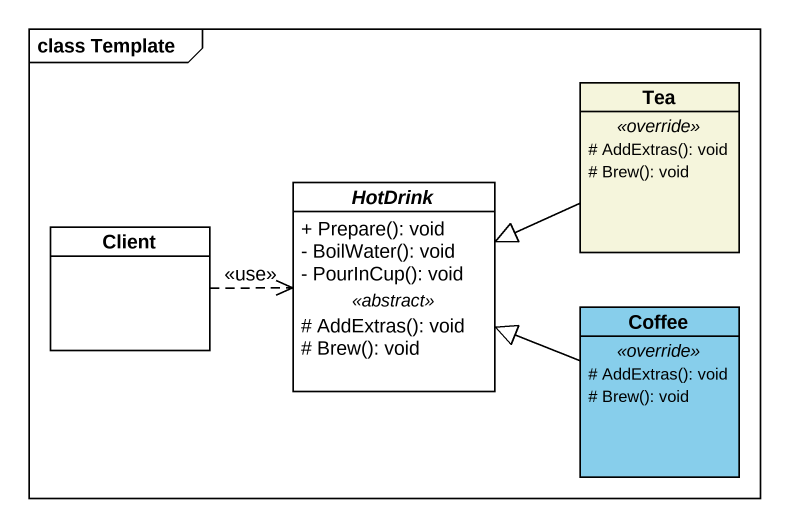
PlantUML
@startuml
mainframe class Template
hide circle
hide empty members
skinparam classAttributeIconSize 0
class Tea #F5F5DC {
  .. <<override>> ..
  # AddExtras(): void
  # Brew(): void
}
abstract class HotDrink {
  + Prepare(): void
  - BoilWater(): void
  - PourInCup(): void
  .. <<abstract>> ..
  # AddExtras(): void
  # Brew(): void
}
class Client
class Coffee #87CEEB {
  .. <<override>> ..
  # AddExtras(): void
  # Brew(): void
}
Tea -left-|> HotDrink
Client .right.> HotDrink : <<use>>
Coffee -left-|> HotDrink
@enduml
